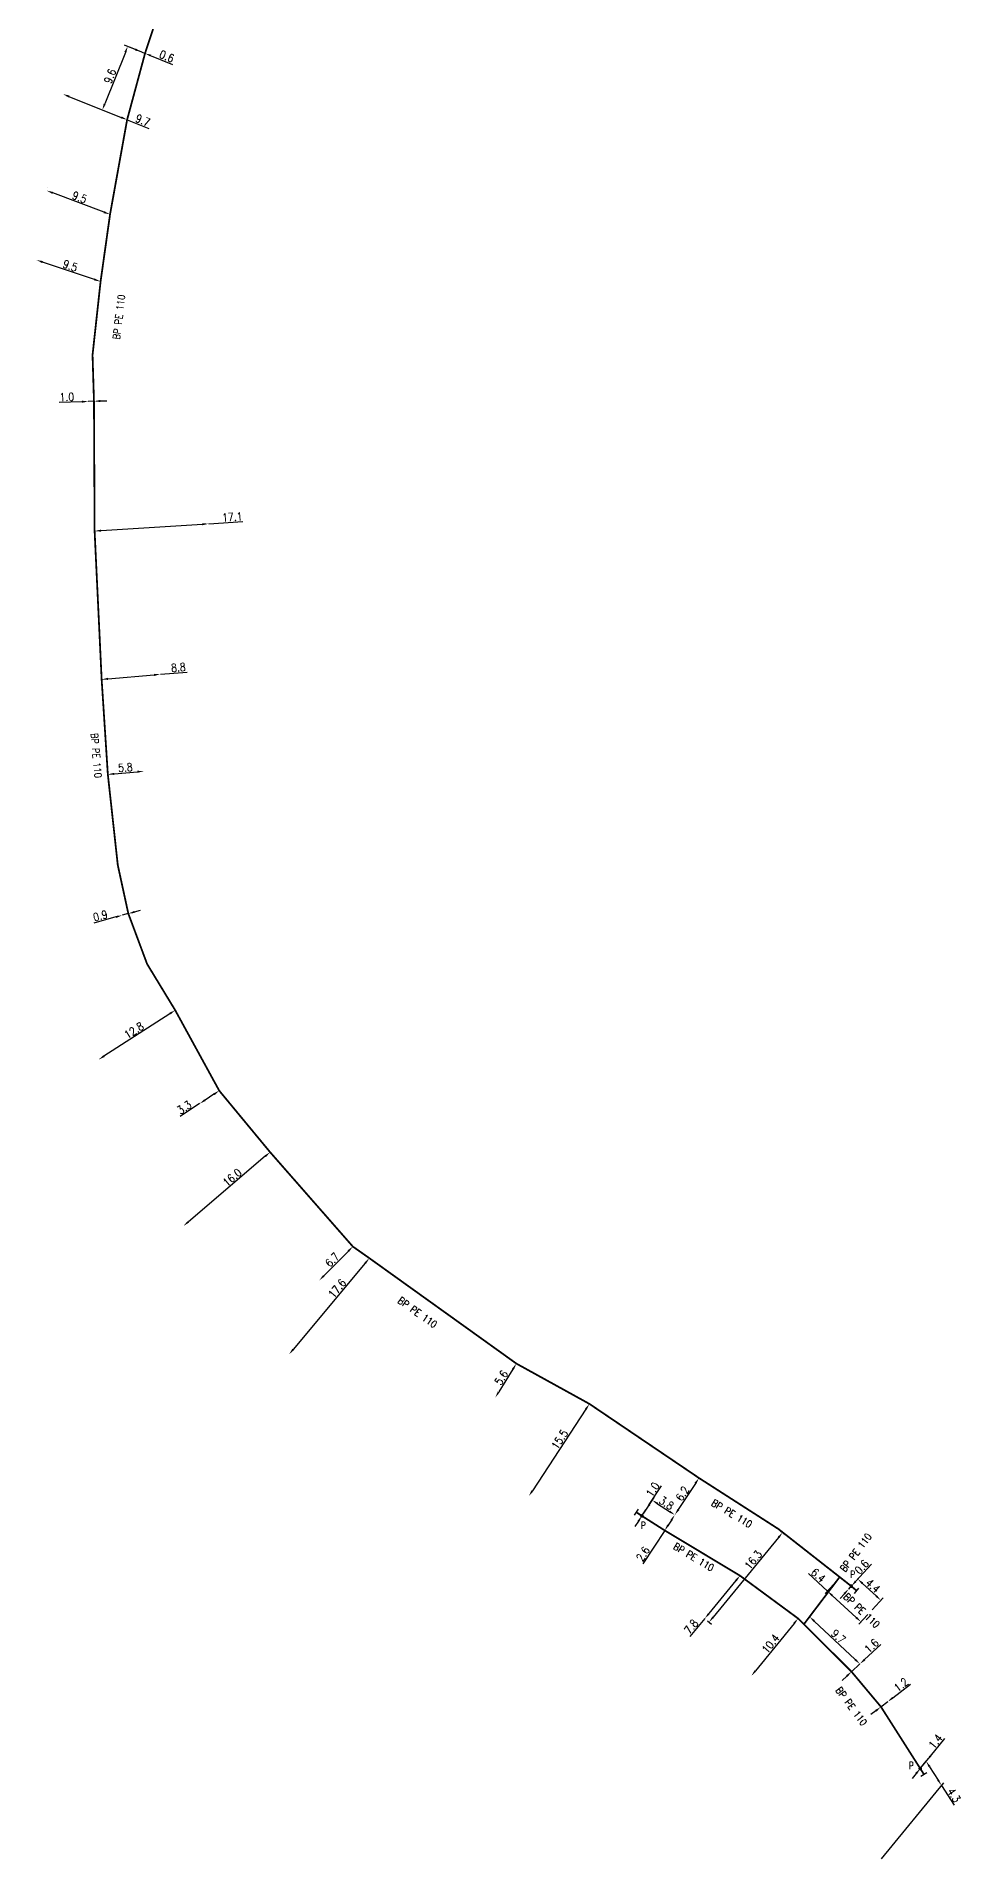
# Model space of a CAD drawing. Header units: millimetres. Extents: x 183997 to 185000, y 126999 to 128004.
# Drawn here: x 184004.2 to 184134.4, y 127471.7 to 127728.2 of the extents above; entities that cross this region are included whole.
import ezdxf
from ezdxf.enums import TextEntityAlignment as Align

# ---------------------------------------------------------------- set-up
doc = ezdxf.new("R2010")
doc.units = ezdxf.units.MM
doc.header["$PDMODE"] = 34
doc.linetypes.add('L_25_PE', pattern=[2000, 1000, 1000])
doc.layers.get('0').update_dxf_attribs({"linetype": 'CONTINUOUS'})
doc.layers.get('DEFPOINTS').update_dxf_attribs({"linetype": 'CONTINUOUS'})
for name, color, linetype in [('L_150', 1, 'CONTINUOUS'), ('L_300', 7, 'CONTINUOUS'), ('L_340', 7, 'CONTINUOUS')]:
    doc.layers.add(name, color=color, linetype=linetype)
doc.styles.add('G_ROMANS', font='ROMANS.SHX', dxfattribs={"width": 0.75})
doc.styles.get("Standard").update_dxf_attribs({"font": 'romans.shx', "width": 0.85})
doc.dimstyles.get("Standard").update_dxf_attribs({"dimtxt": 1.5, "dimasz": 1.2, "dimexe": 0.625, "dimexo": 0.625, "dimgap": 0.25, "dimtad": 1, "dimdec": 1, "dimzin": 0, "dimdsep": 46, "dimtxsty": 'Standard', "dimcen": -0.5, "dimadec": 0, "dimazin": 0, "dimtfac": 1, "dimtdec": 1, "dimtmove": 0, "dimatfit": 3, "dimfxl": 0, "dimtolj": 1, "dimtzin": 0, "dimarcsym": 0})

# ---------------------------------------------------------------- blocks, each defined once
blk = doc.blocks.new('*D90')
at = {"layer": 'DEFPOINTS', "color": 0, "linetype": 'Continuous', "transparency": 16777216}
for p in [(184019.46, 127725.81), (184007.93, 127720.09), (184013.46, 127717.87)]:
    blk.add_point(p, dxfattribs=at)
at = {"layer": 'L_150', "color": 0, "linetype": 'Continuous', "lineweight": -2, "transparency": 16777216}
for p, q in [((184019.02, 127725.99), (184016.59, 127726.96)), ((184016.69, 127725.95), (184013.79, 127718.71)), ((184008.36, 127719.91), (184013.89, 127717.7))]:
    blk.add_line(p, q, dxfattribs=at)
at = {"layer": 'L_150', "color": 0, "linetype": 'Continuous', "transparency": 16777216}
for points in [[(184016.55, 127726.01), (184016.83, 127725.9), (184017.02, 127726.79)], [(184013.65, 127718.77), (184013.93, 127718.65), (184013.46, 127717.87)]]:
    blk.add_solid(points, dxfattribs=at)
at = {"layer": 'L_150', "color": 0, "linetype": 'Continuous', "transparency": 16777216, "insert": (184014.54, 127722.61), "char_height": 1.125, "attachment_point": 5, "rotation": 68.1835}
blk.add_mtext('\\A1;9.6', dxfattribs=at)
blk = doc.blocks.new('*D91')
at = {"layer": 'DEFPOINTS', "color": 0, "linetype": 'Continuous', "transparency": 16777216}
for p in [(184018.95, 127726.02), (184018.95, 127726.02), (184019.46, 127725.81)]:
    blk.add_point(p, dxfattribs=at)
at = {"layer": 'L_150', "color": 0, "linetype": 'Continuous', "lineweight": -2, "transparency": 16777216}
for p, q in [((184018.11, 127726.35), (184017.28, 127726.69)), ((184018.95, 127726.02), (184019.46, 127725.81)), ((184020.3, 127725.48), (184023.34, 127724.26))]:
    blk.add_line(p, q, dxfattribs=at)
at = {"layer": 'L_150', "color": 0, "linetype": 'Continuous', "transparency": 16777216}
for points in [[(184018.17, 127726.49), (184018.06, 127726.21), (184018.95, 127726.02)], [(184020.35, 127725.62), (184020.24, 127725.34), (184019.46, 127725.81)]]:
    blk.add_solid(points, dxfattribs=at)
at = {"layer": 'L_150', "color": 0, "linetype": 'Continuous', "transparency": 16777216, "insert": (184022.51, 127725.4), "char_height": 1.125, "attachment_point": 5, "rotation": 338.1835}
blk.add_mtext('\\A1;0.6', dxfattribs=at)
blk = doc.blocks.new('*D92')
at = {"layer": 'DEFPOINTS', "color": 0, "linetype": 'Continuous', "transparency": 16777216}
for p in [(184005.65, 127706.51), (184005.65, 127706.51), (184014.54, 127703.18)]:
    blk.add_point(p, dxfattribs=at)
at = {"layer": 'L_150', "color": 0, "linetype": 'Continuous', "lineweight": -2, "transparency": 16777216}
for p, q in [((184005.81, 127706.95), (184005.81, 127706.95)), ((184013.7, 127703.49), (184006.49, 127706.2)), ((184014.71, 127703.62), (184014.71, 127703.62))]:
    blk.add_line(p, q, dxfattribs=at)
at = {"layer": 'L_150', "color": 0, "linetype": 'Continuous', "transparency": 16777216}
for points in [[(184006.54, 127706.34), (184006.44, 127706.06), (184005.65, 127706.51)], [(184013.75, 127703.63), (184013.65, 127703.35), (184014.54, 127703.18)]]:
    blk.add_solid(points, dxfattribs=at)
at = {"layer": 'L_150', "color": 0, "linetype": 'Continuous', "transparency": 16777216, "insert": (184010.26, 127705.58), "char_height": 1.125, "attachment_point": 5, "rotation": 339.4432}
blk.add_mtext('\\A1;9.5', dxfattribs=at)
blk = doc.blocks.new('*D93')
at = {"layer": 'DEFPOINTS', "color": 0, "linetype": 'Continuous', "transparency": 16777216}
for p in [(184004.2, 127696.76), (184004.2, 127696.76), (184013.21, 127693.74)]:
    blk.add_point(p, dxfattribs=at)
at = {"layer": 'L_150', "color": 0, "linetype": 'Continuous', "lineweight": -2, "transparency": 16777216}
blk.add_line((184012.36, 127694.03), (184005.06, 127696.48), dxfattribs=at)
at = {"layer": 'L_150', "color": 0, "linetype": 'Continuous', "transparency": 16777216}
for points in [[(184005.1, 127696.62), (184005.01, 127696.33), (184004.2, 127696.76)], [(184012.4, 127694.17), (184012.31, 127693.89), (184013.21, 127693.74)]]:
    blk.add_solid(points, dxfattribs=at)
at = {"layer": 'L_150', "color": 0, "linetype": 'Continuous', "transparency": 16777216, "insert": (184008.94, 127695.96), "char_height": 1.125, "attachment_point": 5, "rotation": 341.485}
blk.add_mtext('\\A1;9.5', dxfattribs=at)
blk = doc.blocks.new('*D94')
at = {"layer": 'DEFPOINTS', "color": 0, "linetype": 'Continuous', "transparency": 16777216}
for p in [(184007.93, 127720.09), (184007.93, 127720.09), (184016.94, 127716.48)]:
    blk.add_point(p, dxfattribs=at)
at = {"layer": 'L_150', "color": 0, "linetype": 'Continuous', "lineweight": -2, "transparency": 16777216}
for p, q in [((184008.77, 127719.75), (184016.1, 127716.82)), ((184016.94, 127716.48), (184019.98, 127715.26))]:
    blk.add_line(p, q, dxfattribs=at)
at = {"layer": 'L_150', "color": 0, "linetype": 'Continuous', "transparency": 16777216}
for points in [[(184008.82, 127719.89), (184008.71, 127719.61), (184007.93, 127720.09)], [(184016.16, 127716.96), (184016.04, 127716.68), (184016.94, 127716.48)]]:
    blk.add_solid(points, dxfattribs=at)
at = {"layer": 'L_150', "color": 0, "linetype": 'Continuous', "transparency": 16777216, "insert": (184019.15, 127716.4), "char_height": 1.125, "attachment_point": 5, "rotation": 338.1835}
blk.add_mtext('\\A1;9.7', dxfattribs=at)
blk = doc.blocks.new('*D95')
at = {"layer": 'DEFPOINTS', "color": 0, "linetype": 'Continuous', "transparency": 16777216}
for p in [(184012.37, 127658.67), (184028.42, 127659.69), (184028.42, 127659.69)]:
    blk.add_point(p, dxfattribs=at)
at = {"layer": 'L_150', "color": 0, "linetype": 'Continuous', "lineweight": -2, "transparency": 16777216}
for p, q in [((184013.27, 127658.73), (184027.52, 127659.63)), ((184028.42, 127659.69), (184033.21, 127660))]:
    blk.add_line(p, q, dxfattribs=at)
at = {"layer": 'L_150', "color": 0, "linetype": 'Continuous', "transparency": 16777216}
for points in [[(184013.26, 127658.87), (184013.28, 127658.58), (184012.37, 127658.67)], [(184027.51, 127659.78), (184027.53, 127659.48), (184028.42, 127659.69)]]:
    blk.add_solid(points, dxfattribs=at)
at = {"layer": 'L_150', "color": 0, "linetype": 'Continuous', "transparency": 16777216, "insert": (184031.73, 127660.65), "char_height": 1.125, "attachment_point": 5, "rotation": 3.6437}
blk.add_mtext('\\A1;17.1', dxfattribs=at)
blk = doc.blocks.new('*D96')
at = {"layer": 'DEFPOINTS', "color": 0, "linetype": 'Continuous', "transparency": 16777216}
for p in [(184011.48, 127676.88), (184011.48, 127676.88), (184012.28, 127676.91)]:
    blk.add_point(p, dxfattribs=at)
at = {"layer": 'L_150', "color": 0, "linetype": 'Continuous', "lineweight": -2, "transparency": 16777216}
for p, q in [((184010.58, 127676.85), (184007.38, 127676.73)), ((184012.28, 127676.91), (184011.48, 127676.88)), ((184013.18, 127676.95), (184014.08, 127676.98))]:
    blk.add_line(p, q, dxfattribs=at)
at = {"layer": 'L_150', "color": 0, "linetype": 'Continuous', "transparency": 16777216}
for points in [[(184010.58, 127677), (184010.59, 127676.7), (184011.48, 127676.88)], [(184013.18, 127677.1), (184013.19, 127676.8), (184012.28, 127676.91)]]:
    blk.add_solid(points, dxfattribs=at)
at = {"layer": 'L_150', "color": 0, "linetype": 'Continuous', "transparency": 16777216, "insert": (184008.47, 127677.52), "char_height": 1.125, "attachment_point": 5, "rotation": 2.1888}
blk.add_mtext('\\A1;1.0', dxfattribs=at)
blk = doc.blocks.new('*D97')
at = {"layer": 'DEFPOINTS', "color": 0, "linetype": 'Continuous', "transparency": 16777216}
for p in [(184013.36, 127637.81), (184021.62, 127638.53), (184021.62, 127638.53)]:
    blk.add_point(p, dxfattribs=at)
at = {"layer": 'L_150', "color": 0, "linetype": 'Continuous', "lineweight": -2, "transparency": 16777216}
for p, q in [((184014.25, 127637.89), (184020.72, 127638.45)), ((184021.62, 127638.53), (184025.39, 127638.85))]:
    blk.add_line(p, q, dxfattribs=at)
at = {"layer": 'L_150', "color": 0, "linetype": 'Continuous', "transparency": 16777216}
for points in [[(184014.24, 127638.04), (184014.27, 127637.74), (184013.36, 127637.81)], [(184020.71, 127638.6), (184020.74, 127638.3), (184021.62, 127638.53)]]:
    blk.add_solid(points, dxfattribs=at)
at = {"layer": 'L_150', "color": 0, "linetype": 'Continuous', "transparency": 16777216, "insert": (184024.14, 127639.5), "char_height": 1.125, "attachment_point": 5, "rotation": 4.9715}
blk.add_mtext('\\A1;8.8', dxfattribs=at)
blk = doc.blocks.new('*D98')
at = {"layer": 'DEFPOINTS', "color": 0, "linetype": 'Continuous', "transparency": 16777216}
for p in [(184014.23, 127624.46), (184019.27, 127624.91), (184019.27, 127624.91)]:
    blk.add_point(p, dxfattribs=at)
at = {"layer": 'L_150', "color": 0, "linetype": 'Continuous', "lineweight": -2, "transparency": 16777216}
blk.add_line((184015.13, 127624.54), (184018.38, 127624.83), dxfattribs=at)
at = {"layer": 'L_150', "color": 0, "linetype": 'Continuous', "transparency": 16777216}
for points in [[(184015.11, 127624.69), (184015.14, 127624.39), (184014.23, 127624.46)], [(184018.36, 127624.98), (184018.39, 127624.68), (184019.27, 127624.91)]]:
    blk.add_solid(points, dxfattribs=at)
at = {"layer": 'L_150', "color": 0, "linetype": 'Continuous', "transparency": 16777216, "insert": (184016.69, 127625.43), "char_height": 1.125, "attachment_point": 5, "rotation": 5.1132}
blk.add_mtext('\\A1;5.8', dxfattribs=at)
blk = doc.blocks.new('*D99')
at = {"layer": 'DEFPOINTS', "color": 0, "linetype": 'Continuous', "transparency": 16777216}
for p in [(184016.24, 127604.65), (184016.24, 127604.65), (184017.11, 127604.89)]:
    blk.add_point(p, dxfattribs=at)
at = {"layer": 'L_150', "color": 0, "linetype": 'Continuous', "lineweight": -2, "transparency": 16777216}
for p, q in [((184015.37, 127604.42), (184012.25, 127603.57)), ((184017.11, 127604.89), (184016.24, 127604.65)), ((184017.97, 127605.13), (184018.84, 127605.36))]:
    blk.add_line(p, q, dxfattribs=at)
at = {"layer": 'L_150', "color": 0, "linetype": 'Continuous', "transparency": 16777216}
for points in [[(184015.33, 127604.56), (184015.41, 127604.27), (184016.24, 127604.65)], [(184017.94, 127605.27), (184018.01, 127604.98), (184017.11, 127604.89)]]:
    blk.add_solid(points, dxfattribs=at)
at = {"layer": 'L_150', "color": 0, "linetype": 'Continuous', "transparency": 16777216, "insert": (184013.18, 127604.6), "char_height": 1.125, "attachment_point": 5, "rotation": 15.1867}
blk.add_mtext('\\A1;0.9', dxfattribs=at)
blk = doc.blocks.new('*D100')
at = {"layer": 'DEFPOINTS', "color": 0, "linetype": 'Continuous', "transparency": 16777216}
for p in [(184023.7, 127591.31), (184012.94, 127584.38), (184012.94, 127584.38)]:
    blk.add_point(p, dxfattribs=at)
at = {"layer": 'L_150', "color": 0, "linetype": 'Continuous', "lineweight": -2, "transparency": 16777216}
blk.add_line((184022.94, 127590.82), (184013.69, 127584.87), dxfattribs=at)
at = {"layer": 'L_150', "color": 0, "linetype": 'Continuous', "transparency": 16777216}
for points in [[(184022.86, 127590.95), (184023.02, 127590.7), (184023.7, 127591.31)], [(184013.61, 127584.99), (184013.78, 127584.74), (184012.94, 127584.38)]]:
    blk.add_solid(points, dxfattribs=at)
at = {"layer": 'L_150', "color": 0, "linetype": 'Continuous', "transparency": 16777216, "insert": (184017.91, 127588.47), "char_height": 1.125, "attachment_point": 5, "rotation": 32.7769}
blk.add_mtext('\\A1;12.8', dxfattribs=at)
blk = doc.blocks.new('*D101')
at = {"layer": 'DEFPOINTS', "color": 0, "linetype": 'Continuous', "transparency": 16777216}
for p in [(184027.13, 127578.18), (184027.13, 127578.18), (184029.89, 127580)]:
    blk.add_point(p, dxfattribs=at)
at = {"layer": 'L_150', "color": 0, "linetype": 'Continuous', "lineweight": -2, "transparency": 16777216}
for p, q in [((184027.13, 127578.18), (184024.4, 127576.37)), ((184029.14, 127579.5), (184027.89, 127578.67))]:
    blk.add_line(p, q, dxfattribs=at)
at = {"layer": 'L_150', "color": 0, "linetype": 'Continuous', "transparency": 16777216}
for points in [[(184027.8, 127578.8), (184027.97, 127578.55), (184027.13, 127578.18)], [(184029.05, 127579.62), (184029.22, 127579.37), (184029.89, 127580)]]:
    blk.add_solid(points, dxfattribs=at)
at = {"layer": 'L_150', "color": 0, "linetype": 'Continuous', "transparency": 16777216, "insert": (184024.98, 127577.65), "char_height": 1.125, "attachment_point": 5, "rotation": 33.4404}
blk.add_mtext('\\A1;3.3', dxfattribs=at)
blk = doc.blocks.new('*D102')
at = {"layer": 'DEFPOINTS', "color": 0, "linetype": 'Continuous', "transparency": 16777216}
for p in [(184037.04, 127571.36), (184024.86, 127560.99), (184024.86, 127560.99)]:
    blk.add_point(p, dxfattribs=at)
at = {"layer": 'L_150', "color": 0, "linetype": 'Continuous', "lineweight": -2, "transparency": 16777216}
blk.add_line((184036.35, 127570.78), (184025.55, 127561.57), dxfattribs=at)
at = {"layer": 'L_150', "color": 0, "linetype": 'Continuous', "transparency": 16777216}
for points in [[(184036.26, 127570.89), (184036.45, 127570.66), (184037.04, 127571.36)], [(184025.45, 127561.68), (184025.64, 127561.45), (184024.86, 127560.99)]]:
    blk.add_solid(points, dxfattribs=at)
at = {"layer": 'L_150', "color": 0, "linetype": 'Continuous', "transparency": 16777216, "insert": (184031.71, 127567.81), "char_height": 1.125, "attachment_point": 5, "rotation": 40.4334}
blk.add_mtext('\\A1;16.0', dxfattribs=at)
blk = doc.blocks.new('*D103')
at = {"layer": 'DEFPOINTS', "color": 0, "linetype": 'Continuous', "transparency": 16777216}
for p in [(184048.67, 127558.09), (184043.95, 127553.34), (184043.95, 127553.34)]:
    blk.add_point(p, dxfattribs=at)
at = {"layer": 'L_150', "color": 0, "linetype": 'Continuous', "lineweight": -2, "transparency": 16777216}
blk.add_line((184048.04, 127557.45), (184044.58, 127553.98), dxfattribs=at)
at = {"layer": 'L_150', "color": 0, "linetype": 'Continuous', "transparency": 16777216}
for points in [[(184047.93, 127557.56), (184048.14, 127557.35), (184048.67, 127558.09)], [(184044.48, 127554.08), (184044.69, 127553.87), (184043.95, 127553.34)]]:
    blk.add_solid(points, dxfattribs=at)
at = {"layer": 'L_150', "color": 0, "linetype": 'Continuous', "transparency": 16777216, "insert": (184045.78, 127556.24), "char_height": 1.125, "attachment_point": 5, "rotation": 45.2018}
blk.add_mtext('\\A1;6.7', dxfattribs=at)
blk = doc.blocks.new('*D104')
at = {"layer": 'DEFPOINTS', "color": 0, "linetype": 'Continuous', "transparency": 16777216}
for p in [(184050.99, 127556.46), (184039.71, 127542.95), (184039.71, 127542.95)]:
    blk.add_point(p, dxfattribs=at)
at = {"layer": 'L_150', "color": 0, "linetype": 'Continuous', "lineweight": -2, "transparency": 16777216}
blk.add_line((184050.42, 127555.77), (184040.29, 127543.64), dxfattribs=at)
at = {"layer": 'L_150', "color": 0, "linetype": 'Continuous', "transparency": 16777216}
for points in [[(184050.3, 127555.86), (184050.53, 127555.67), (184050.99, 127556.46)], [(184040.17, 127543.73), (184040.4, 127543.54), (184039.71, 127542.95)]]:
    blk.add_solid(points, dxfattribs=at)
at = {"layer": 'L_150', "color": 0, "linetype": 'Continuous', "transparency": 16777216, "insert": (184046.47, 127552.2), "char_height": 1.125, "attachment_point": 5, "rotation": 50.1453}
blk.add_mtext('\\A1;17.6', dxfattribs=at)
blk = doc.blocks.new('*D105')
at = {"layer": 'DEFPOINTS', "color": 0, "linetype": 'Continuous', "transparency": 16777216}
for p in [(184071.66, 127541.64), (184068.7, 127536.88), (184068.7, 127536.88)]:
    blk.add_point(p, dxfattribs=at)
at = {"layer": 'L_150', "color": 0, "linetype": 'Continuous', "lineweight": -2, "transparency": 16777216}
blk.add_line((184071.18, 127540.87), (184069.18, 127537.65), dxfattribs=at)
at = {"layer": 'L_150', "color": 0, "linetype": 'Continuous', "transparency": 16777216}
for points in [[(184071.06, 127540.95), (184071.31, 127540.79), (184071.66, 127541.64)], [(184069.05, 127537.73), (184069.3, 127537.57), (184068.7, 127536.88)]]:
    blk.add_solid(points, dxfattribs=at)
at = {"layer": 'L_150', "color": 0, "linetype": 'Continuous', "transparency": 16777216, "insert": (184069.54, 127539.66), "char_height": 1.125, "attachment_point": 5, "rotation": 58.1068}
blk.add_mtext('\\A1;5.6', dxfattribs=at)
blk = doc.blocks.new('*D106')
at = {"layer": 'DEFPOINTS', "color": 0, "linetype": 'Continuous', "transparency": 16777216}
for p in [(184081.92, 127535.98), (184073.42, 127523.02), (184073.42, 127523.02)]:
    blk.add_point(p, dxfattribs=at)
at = {"layer": 'L_150', "color": 0, "linetype": 'Continuous', "lineweight": -2, "transparency": 16777216}
blk.add_line((184081.43, 127535.23), (184073.91, 127523.77), dxfattribs=at)
at = {"layer": 'L_150', "color": 0, "linetype": 'Continuous', "transparency": 16777216}
for points in [[(184081.3, 127535.31), (184081.55, 127535.14), (184081.92, 127535.98)], [(184073.79, 127523.86), (184074.04, 127523.69), (184073.42, 127523.02)]]:
    blk.add_solid(points, dxfattribs=at)
at = {"layer": 'L_150', "color": 0, "linetype": 'Continuous', "transparency": 16777216, "insert": (184077.75, 127530.99), "char_height": 1.125, "attachment_point": 5, "rotation": 56.7216}
blk.add_mtext('\\A1;15.5', dxfattribs=at)
blk = doc.blocks.new('*D107')
at = {"layer": 'DEFPOINTS', "color": 0, "linetype": 'Continuous', "transparency": 16777216}
for p in [(184097.32, 127525.56), (184093.93, 127520.37), (184093.93, 127520.37)]:
    blk.add_point(p, dxfattribs=at)
at = {"layer": 'L_150', "color": 0, "linetype": 'Continuous', "lineweight": -2, "transparency": 16777216}
for p, q in [((184096.83, 127524.8), (184094.42, 127521.12)), ((184097.72, 127525.3), (184097.72, 127525.3))]:
    blk.add_line(p, q, dxfattribs=at)
at = {"layer": 'L_150', "color": 0, "linetype": 'Continuous', "transparency": 16777216}
for points in [[(184096.7, 127524.89), (184096.96, 127524.72), (184097.32, 127525.56)], [(184094.3, 127521.2), (184094.55, 127521.04), (184093.93, 127520.37)]]:
    blk.add_solid(points, dxfattribs=at)
at = {"layer": 'L_150', "color": 0, "linetype": 'Continuous', "transparency": 16777216, "insert": (184095, 127523.37), "char_height": 1.125, "attachment_point": 5, "rotation": 56.8216}
blk.add_mtext('\\A1;6.2', dxfattribs=at)
blk = doc.blocks.new('*D108')
at = {"layer": 'DEFPOINTS', "color": 0, "linetype": 'Continuous', "transparency": 16777216}
for p in [(184093.93, 127520.37), (184093.93, 127520.37), (184092.51, 127518.19)]:
    blk.add_point(p, dxfattribs=at)
at = {"layer": 'L_150', "color": 0, "linetype": 'Continuous', "lineweight": -2, "transparency": 16777216}
for p, q in [((184093.44, 127519.61), (184093, 127518.94)), ((184092.51, 127518.19), (184089.43, 127513.48))]:
    blk.add_line(p, q, dxfattribs=at)
at = {"layer": 'L_150', "color": 0, "linetype": 'Continuous', "transparency": 16777216}
for points in [[(184093.31, 127519.7), (184093.56, 127519.53), (184093.93, 127520.37)], [(184092.87, 127519.03), (184093.13, 127518.86), (184092.51, 127518.19)]]:
    blk.add_solid(points, dxfattribs=at)
at = {"layer": 'L_150', "color": 0, "linetype": 'Continuous', "transparency": 16777216, "insert": (184089.45, 127514.89), "char_height": 1.125, "attachment_point": 5, "rotation": 56.8216}
blk.add_mtext('\\A1;2.6', dxfattribs=at)
blk = doc.blocks.new('*D109')
at = {"layer": 'DEFPOINTS', "color": 0, "linetype": 'Continuous', "transparency": 16777216}
for p in [(184089.3, 127520.23), (184093.93, 127520.37), (184093.93, 127520.37)]:
    blk.add_point(p, dxfattribs=at)
at = {"layer": 'L_300', "color": 0, "linetype": 'Continuous', "lineweight": -2, "transparency": 16777216}
for p, q in [((184089.56, 127520.63), (184091.01, 127522.84)), ((184091.5, 127521.95), (184093.18, 127520.86))]:
    blk.add_line(p, q, dxfattribs=at)
at = {"layer": 'L_300', "color": 0, "linetype": 'Continuous', "transparency": 16777216}
for points in [[(184091.58, 127522.08), (184091.42, 127521.83), (184090.75, 127522.45)], [(184093.26, 127520.99), (184093.09, 127520.73), (184093.93, 127520.37)]]:
    blk.add_solid(points, dxfattribs=at)
at = {"layer": 'L_300', "color": 0, "linetype": 'Continuous', "transparency": 16777216, "insert": (184092.75, 127522.03), "char_height": 1.125, "attachment_point": 5, "rotation": 326.8216}
blk.add_mtext('\\A1;3.8', dxfattribs=at)
blk = doc.blocks.new('*D110')
at = {"layer": 'DEFPOINTS', "color": 0, "linetype": 'Continuous', "transparency": 16777216}
for p in [(184089.3, 127520.23), (184089.85, 127521.07), (184089.85, 127521.07)]:
    blk.add_point(p, dxfattribs=at)
at = {"layer": 'L_300', "color": 0, "linetype": 'Continuous', "lineweight": -2, "transparency": 16777216}
for p, q in [((184090.34, 127521.82), (184092.06, 127524.45)), ((184088.81, 127519.48), (184088.32, 127518.73)), ((184089.3, 127520.23), (184089.85, 127521.07))]:
    blk.add_line(p, q, dxfattribs=at)
at = {"layer": 'L_300', "color": 0, "linetype": 'Continuous', "transparency": 16777216}
for points in [[(184090.22, 127521.91), (184090.47, 127521.74), (184089.85, 127521.07)], [(184088.68, 127519.56), (184088.94, 127519.4), (184089.3, 127520.23)]]:
    blk.add_solid(points, dxfattribs=at)
at = {"layer": 'L_300', "color": 0, "linetype": 'Continuous', "transparency": 16777216, "insert": (184090.82, 127523.93), "char_height": 1.125, "attachment_point": 5, "rotation": 56.8216}
blk.add_mtext('\\A1;1.0', dxfattribs=at)
blk = doc.blocks.new('L_340_07')
at = {"color": 0, "linetype": 'Continuous', "const_width": 0.25, "flags": 128}
blk.add_lwpolyline([(0, 0), (0.35, 0)], dxfattribs=at)
at = {"color": 0, "linetype": 'Continuous', "flags": 128}
blk.add_lwpolyline([(0.35, -0.5), (0.35, 0.5)], dxfattribs=at)
at = {"color": 0, "linetype": 'Continuous', "width": 0.75, "flags": 3}
for tag, p in [('DEF_LEG', (0.72, -3.47)), ('DEF_COUP', (0.72, -5.97)), ('DEF_TYPE', (0.72, -8.47))]:
    blk.add_attdef(tag, text='', height=1.2, dxfattribs=at).set_placement(p, align=Align.MIDDLE)
blk = doc.blocks.new('*D111')
at = {"layer": 'DEFPOINTS', "color": 0, "linetype": 'Continuous', "transparency": 16777216}
for p in [(184103.09, 127511.83), (184098.14, 127505.8), (184098.14, 127505.8)]:
    blk.add_point(p, dxfattribs=at)
at = {"layer": 'L_150', "color": 0, "linetype": 'Continuous', "lineweight": -2, "transparency": 16777216}
for p, q in [((184102.52, 127511.13), (184098.71, 127506.49)), ((184098.14, 127505.8), (184096.06, 127503.26))]:
    blk.add_line(p, q, dxfattribs=at)
at = {"layer": 'L_150', "color": 0, "linetype": 'Continuous', "transparency": 16777216}
for points in [[(184102.4, 127511.23), (184102.64, 127511.03), (184103.09, 127511.83)], [(184098.6, 127506.59), (184098.83, 127506.4), (184098.14, 127505.8)]]:
    blk.add_solid(points, dxfattribs=at)
at = {"layer": 'L_150', "color": 0, "linetype": 'Continuous', "transparency": 16777216, "insert": (184096.23, 127504.66), "char_height": 1.125, "attachment_point": 5, "rotation": 50.6004}
blk.add_mtext('\\A1;7.8', dxfattribs=at)
blk = doc.blocks.new('*D112')
at = {"layer": 'DEFPOINTS', "color": 0, "linetype": 'Continuous', "transparency": 16777216}
for p in [(184108.49, 127518.39), (184098.14, 127505.8), (184098.74, 127505.3)]:
    blk.add_point(p, dxfattribs=at)
at = {"layer": 'L_150', "color": 0, "linetype": 'Continuous', "lineweight": -2, "transparency": 16777216}
for p, q in [((184108.52, 127517.2), (184099.31, 127506)), ((184108.85, 127518.1), (184109.45, 127517.6)), ((184098.5, 127505.5), (184099.1, 127505.01))]:
    blk.add_line(p, q, dxfattribs=at)
at = {"layer": 'L_150', "color": 0, "linetype": 'Continuous', "transparency": 16777216}
for points in [[(184108.4, 127517.3), (184108.63, 127517.11), (184109.09, 127517.9)], [(184099.2, 127506.09), (184099.43, 127505.9), (184098.74, 127505.3)]]:
    blk.add_solid(points, dxfattribs=at)
at = {"layer": 'L_150', "color": 0, "linetype": 'Continuous', "transparency": 16777216, "insert": (184104.96, 127514.05), "char_height": 1.125, "attachment_point": 5, "rotation": 50.6004}
blk.add_mtext('\\A1;16.3', dxfattribs=at)
blk = doc.blocks.new('*D113')
at = {"layer": 'DEFPOINTS', "color": 0, "linetype": 'Continuous', "transparency": 16777216}
for p in [(184111.26, 127505.81), (184104.69, 127497.75), (184104.69, 127497.75)]:
    blk.add_point(p, dxfattribs=at)
at = {"layer": 'L_150', "color": 0, "linetype": 'Continuous', "lineweight": -2, "transparency": 16777216}
blk.add_line((184110.69, 127505.11), (184105.25, 127498.45), dxfattribs=at)
at = {"layer": 'L_150', "color": 0, "linetype": 'Continuous', "transparency": 16777216}
for points in [[(184110.57, 127505.21), (184110.81, 127505.02), (184111.26, 127505.81)], [(184105.14, 127498.54), (184105.37, 127498.35), (184104.69, 127497.75)]]:
    blk.add_solid(points, dxfattribs=at)
at = {"layer": 'L_150', "color": 0, "linetype": 'Continuous', "transparency": 16777216, "insert": (184107.39, 127502.26), "char_height": 1.125, "attachment_point": 5, "rotation": 50.8042}
blk.add_mtext('\\A1;10.4', dxfattribs=at)
blk = doc.blocks.new('*D114')
at = {"layer": 'DEFPOINTS', "color": 0, "linetype": 'Continuous', "transparency": 16777216}
for p in [(184112.87, 127506.06), (184119.95, 127499.42), (184119.95, 127499.42)]:
    blk.add_point(p, dxfattribs=at)
at = {"layer": 'L_150', "color": 0, "linetype": 'Continuous', "lineweight": -2, "transparency": 16777216}
blk.add_line((184113.53, 127505.44), (184119.29, 127500.03), dxfattribs=at)
at = {"layer": 'L_150', "color": 0, "linetype": 'Continuous', "transparency": 16777216}
for points in [[(184113.63, 127505.55), (184113.43, 127505.33), (184112.87, 127506.06)], [(184119.39, 127500.14), (184119.19, 127499.93), (184119.95, 127499.42)]]:
    blk.add_solid(points, dxfattribs=at)
at = {"layer": 'L_150', "color": 0, "linetype": 'Continuous', "transparency": 16777216, "insert": (184116.92, 127503.28), "char_height": 1.125, "attachment_point": 5, "rotation": 316.8206}
blk.add_mtext('\\A1;9.7', dxfattribs=at)
blk = doc.blocks.new('*D115')
at = {"layer": 'DEFPOINTS', "color": 0, "linetype": 'Continuous', "transparency": 16777216}
for p in [(184119.95, 127499.42), (184119.95, 127499.42), (184118.77, 127498.33)]:
    blk.add_point(p, dxfattribs=at)
at = {"layer": 'L_150', "color": 0, "linetype": 'Continuous', "lineweight": -2, "transparency": 16777216}
for p, q in [((184120.61, 127500.03), (184122.91, 127502.17)), ((184118.77, 127498.33), (184119.95, 127499.42)), ((184118.11, 127497.72), (184117.45, 127497.11))]:
    blk.add_line(p, q, dxfattribs=at)
at = {"layer": 'L_150', "color": 0, "linetype": 'Continuous', "transparency": 16777216}
for points in [[(184120.5, 127500.14), (184120.71, 127499.92), (184119.95, 127499.42)], [(184118.01, 127497.83), (184118.22, 127497.61), (184118.77, 127498.33)]]:
    blk.add_solid(points, dxfattribs=at)
at = {"layer": 'L_150', "color": 0, "linetype": 'Continuous', "transparency": 16777216, "insert": (184121.58, 127501.96), "char_height": 1.125, "attachment_point": 5, "rotation": 42.8416}
blk.add_mtext('\\A1;1.6', dxfattribs=at)
blk = doc.blocks.new('*D116')
at = {"layer": 'DEFPOINTS', "color": 0, "linetype": 'Continuous', "transparency": 16777216}
for p in [(184116.64, 127511.03), (184121.36, 127506.7), (184120.1, 127505.33)]:
    blk.add_point(p, dxfattribs=at)
at = {"layer": 'L_150', "color": 0, "linetype": 'Continuous', "lineweight": -2, "transparency": 16777216}
for p, q in [((184115.39, 127509.66), (184112.71, 127512.12)), ((184116.33, 127510.68), (184115.07, 127509.31)), ((184119.44, 127505.94), (184116.05, 127509.05)), ((184121.04, 127506.36), (184119.79, 127504.99))]:
    blk.add_line(p, q, dxfattribs=at)
at = {"layer": 'L_150', "color": 0, "linetype": 'Continuous', "transparency": 16777216}
for points in [[(184116.15, 127509.16), (184115.95, 127508.94), (184115.39, 127509.66)], [(184119.54, 127506.05), (184119.34, 127505.83), (184120.1, 127505.33)]]:
    blk.add_solid(points, dxfattribs=at)
at = {"layer": 'L_150', "color": 0, "linetype": 'Continuous', "transparency": 16777216, "insert": (184114.09, 127511.87), "char_height": 1.125, "attachment_point": 5, "rotation": 317.4674}
blk.add_mtext('\\A1;6.4', dxfattribs=at)
blk = doc.blocks.new('*D117')
at = {"layer": 'DEFPOINTS', "color": 0, "linetype": 'Continuous', "transparency": 16777216}
for p in [(184118.74, 127510.35), (184121.36, 127506.7), (184122.89, 127508.37)]:
    blk.add_point(p, dxfattribs=at)
at = {"layer": 'L_300', "color": 0, "linetype": 'Continuous', "lineweight": -2, "transparency": 16777216}
for p, q in [((184119.06, 127510.7), (184119.97, 127511.69)), ((184120.32, 127510.74), (184122.23, 127508.98)), ((184121.68, 127507.05), (184123.21, 127508.72))]:
    blk.add_line(p, q, dxfattribs=at)
at = {"layer": 'L_300', "color": 0, "linetype": 'Continuous', "transparency": 16777216}
for points in [[(184120.42, 127510.85), (184120.21, 127510.63), (184119.65, 127511.35)], [(184122.33, 127509.09), (184122.13, 127508.87), (184122.89, 127508.37)]]:
    blk.add_solid(points, dxfattribs=at)
at = {"layer": 'L_300', "color": 0, "linetype": 'Continuous', "transparency": 16777216, "insert": (184121.78, 127510.41), "char_height": 1.125, "attachment_point": 5, "rotation": 317.4674}
blk.add_mtext('\\A1;4.4', dxfattribs=at)
blk = doc.blocks.new('*D118')
at = {"layer": 'DEFPOINTS', "color": 0, "linetype": 'Continuous', "transparency": 16777216}
for p in [(184118.37, 127509.95), (184118.74, 127510.35), (184118.74, 127510.35)]:
    blk.add_point(p, dxfattribs=at)
at = {"layer": 'L_300', "color": 0, "linetype": 'Continuous', "lineweight": -2, "transparency": 16777216}
for p, q in [((184119.35, 127511.02), (184121.56, 127513.43)), ((184117.76, 127509.28), (184117.15, 127508.62)), ((184118.37, 127509.95), (184118.74, 127510.35))]:
    blk.add_line(p, q, dxfattribs=at)
at = {"layer": 'L_300', "color": 0, "linetype": 'Continuous', "transparency": 16777216}
for points in [[(184117.65, 127509.39), (184117.87, 127509.18), (184118.37, 127509.95)], [(184119.24, 127511.12), (184119.46, 127510.92), (184118.74, 127510.35)]]:
    blk.add_solid(points, dxfattribs=at)
at = {"layer": 'L_300', "color": 0, "linetype": 'Continuous', "transparency": 16777216, "insert": (184120.21, 127513.06), "char_height": 1.125, "attachment_point": 5, "rotation": 47.4674}
blk.add_mtext('\\A1;0.6', dxfattribs=at)
blk = doc.blocks.new('*D119')
at = {"layer": 'DEFPOINTS', "color": 0, "linetype": 'Continuous', "transparency": 16777216}
for p in [(184123.86, 127494.12), (184123.86, 127494.12), (184122.91, 127493.39)]:
    blk.add_point(p, dxfattribs=at)
at = {"layer": 'L_150', "color": 0, "linetype": 'Continuous', "lineweight": -2, "transparency": 16777216}
for p, q in [((184124.58, 127494.67), (184127.07, 127496.58)), ((184122.91, 127493.39), (184123.86, 127494.12)), ((184122.19, 127492.84), (184121.48, 127492.3))]:
    blk.add_line(p, q, dxfattribs=at)
at = {"layer": 'L_150', "color": 0, "linetype": 'Continuous', "transparency": 16777216}
for points in [[(184124.49, 127494.79), (184124.67, 127494.55), (184123.86, 127494.12)], [(184122.1, 127492.96), (184122.28, 127492.72), (184122.91, 127493.39)]]:
    blk.add_solid(points, dxfattribs=at)
at = {"layer": 'L_150', "color": 0, "linetype": 'Continuous', "transparency": 16777216, "insert": (184125.73, 127496.49), "char_height": 1.125, "attachment_point": 5, "rotation": 37.4153}
blk.add_mtext('\\A1;1.2', dxfattribs=at)
blk = doc.blocks.new('*D120')
at = {"layer": 'DEFPOINTS', "color": 0, "linetype": 'Continuous', "transparency": 16777216}
for p in [(184129.28, 127485.77), (184129.28, 127485.77), (184128.43, 127484.72)]:
    blk.add_point(p, dxfattribs=at)
at = {"layer": 'L_300', "color": 0, "linetype": 'Continuous', "lineweight": -2, "transparency": 16777216}
for p, q in [((184129.85, 127486.47), (184131.87, 127488.93)), ((184128.43, 127484.72), (184129.28, 127485.77)), ((184127.86, 127484.03), (184127.29, 127483.33))]:
    blk.add_line(p, q, dxfattribs=at)
at = {"layer": 'L_300', "color": 0, "linetype": 'Continuous', "transparency": 16777216}
for points in [[(184129.74, 127486.56), (184129.97, 127486.37), (184129.28, 127485.77)], [(184127.74, 127484.12), (184127.98, 127483.93), (184128.43, 127484.72)]]:
    blk.add_solid(points, dxfattribs=at)
at = {"layer": 'L_300', "color": 0, "linetype": 'Continuous', "transparency": 16777216, "insert": (184130.56, 127488.52), "char_height": 1.125, "attachment_point": 5, "rotation": 50.7652}
blk.add_mtext('\\A1;1.4', dxfattribs=at)
blk = doc.blocks.new('*D121')
at = {"layer": 'DEFPOINTS', "color": 0, "linetype": 'Continuous', "transparency": 16777216}
for p in [(184128.43, 127484.72), (184129.26, 127485.74), (184122.69, 127471.65)]:
    blk.add_point(p, dxfattribs=at)
at = {"layer": 'L_300', "color": 0, "linetype": 'Continuous', "lineweight": -2, "transparency": 16777216}
for p, q in [((184128.74, 127485.11), (184129.57, 127486.12)), ((184129.74, 127484.98), (184130.93, 127483.1)), ((184123, 127472.03), (184131.73, 127482.72)), ((184131.42, 127482.34), (184133.18, 127479.58))]:
    blk.add_line(p, q, dxfattribs=at)
at = {"layer": 'L_300', "color": 0, "linetype": 'Continuous', "transparency": 16777216}
for points in [[(184129.87, 127485.06), (184129.61, 127484.9), (184129.26, 127485.74)], [(184131.06, 127483.18), (184130.81, 127483.02), (184131.42, 127482.34)]]:
    blk.add_solid(points, dxfattribs=at)
at = {"layer": 'L_300', "color": 0, "linetype": 'Continuous', "transparency": 16777216, "insert": (184133.17, 127480.98), "char_height": 1.125, "attachment_point": 5, "rotation": 302.4894}
blk.add_mtext('\\A1;4.3', dxfattribs=at)
blk = doc.blocks.new('L_300_12')
at = {"color": 0, "linetype": 'Continuous', "const_width": 0.248, "flags": 128}
blk.add_lwpolyline([(-0.13, 0, 1), (0.13, 0, 1)], format="xyb", close=True, dxfattribs=at)
at = {"linetype": 'Continuous', "style": 'G_ROMANS', "width": 0.75}
blk.add_attdef('P', text='', height=1, dxfattribs=at).set_placement((0, 1.33), align=Align.MIDDLE_CENTER)
at = {"color": 0, "linetype": 'Continuous', "width": 0.75, "flags": 3}
for tag, p in [('DEF_LEG', (0, -5)), ('DEF_COUP', (0, -7.5)), ('DEF_TYPE', (0, -10))]:
    blk.add_attdef(tag, text='', height=1.2, dxfattribs=at).set_placement(p, align=Align.MIDDLE)

msp = doc.modelspace()

# ---------------------------------------------------------------- linework, layer by layer
at = {"layer": 'L_150', "linetype": 'L_25_PE', "const_width": 0.25}
for points in [[(184021.12, 127730.86), (184019.46, 127725.81), (184016.94, 127716.48), (184014.54, 127703.18), (184013.21, 127693.74), (184012.08, 127683.42), (184012.28, 127676.91), (184012.37, 127658.67), (184013.36, 127637.81), (184014.23, 127624.46), (184015.63, 127611.7), (184017.11, 127604.89), (184019.75, 127597.81), (184023.7, 127591.31), (184029.89, 127580), (184037.04, 127571.36), (184048.67, 127558.09), (184050.99, 127556.46), (184071.66, 127541.64), (184071.66, 127541.64), (184081.92, 127535.98), (184097.32, 127525.56), (184108.49, 127518.39), (184117.1, 127511.64), (184118.74, 127510.35), (184119.22, 127509.94)], [(184128.76, 127484.2), (184128.43, 127484.72), (184122.91, 127493.39), (184118.77, 127498.33), (184112.07, 127505), (184111.26, 127505.81), (184103.09, 127511.83), (184092.51, 127518.19), (184089.3, 127520.23), (184088.8, 127520.56)], [(184112.07, 127505), (184112.87, 127506.06), (184116.64, 127511.03), (184117.1, 127511.64)]]:
    msp.add_lwpolyline(points, dxfattribs=at)

# ---------------------------------------------------------------- block references
at = {"layer": 'L_300'}
ref = msp.add_blockref('L_300_12', (184089.3, 127520.23), dxfattribs=dict(at, rotation=188.4511651429498))
ref.add_attrib('P', 'P', dxfattribs={"layer": '0', "linetype": 'Continuous', "height": 1, "style": 'G_ROMANS', "width": 0.75}).set_placement((184089.5, 127518.92), align=Align.MIDDLE_CENTER)
ref = msp.add_blockref('L_300_12', (184118.74, 127510.35), dxfattribs=dict(at, rotation=343.0073920715203))
ref.add_attrib('P', 'P', dxfattribs={"layer": '0', "linetype": 'Continuous', "height": 1, "style": 'G_ROMANS', "width": 0.75}).set_placement((184118.94, 127512.01), align=Align.MIDDLE_CENTER)
ref = msp.add_blockref('L_300_12', (184128.43, 127484.72), dxfattribs=dict(at, rotation=71.9770354832079))
ref.add_attrib('P', 'P', dxfattribs={"layer": '0', "linetype": 'Continuous', "height": 1, "style": 'G_ROMANS', "width": 0.75}).set_placement((184127.16, 127485.14), align=Align.MIDDLE_CENTER)
at = {"layer": 'L_340'}
for p, rotation in [((184088.8, 127520.56), 147.4932630981856), ((184119.22, 127509.94), 319.6850158911304), ((184128.76, 127484.2), 302.4893709007537)]:
    msp.add_blockref('L_340_07', p, dxfattribs=dict(at, rotation=rotation))

# ---------------------------------------------------------------- texts
at = {"layer": 'L_150', "linetype": 'L_25_PE', "char_height": 1, "attachment_point": 4}
for insert, rotation in [((184015.42, 127685.6), 83.2661), ((184012.33, 127630.28), 274.9584), ((184055.19, 127550.68), 324.3602), ((184099.22, 127522.2), 328.9754), ((184117.46, 127512.56), 52.8273), ((184093.87, 127516.08), 328.9754), ((184117.89, 127509.11), 316.3985), ((184116.86, 127496.01), 306.6098)]:
    msp.add_mtext('BP PE 110', dxfattribs=dict(at, insert=insert, rotation=rotation))

# ---------------------------------------------------------------- dimensions: what is measured, and where the dimension line sits
at = {"layer": 'L_150', "linetype": 'Continuous'}
for base, p1, p2, angle, picture, middle in [((184013.46, 127717.87), (184019.46, 127725.81), (184007.93, 127720.09), 68.1835, '*D90', (184015.24, 127722.33)), ((184018.9489, 127726.0171), (184019.4595, 127725.8127), (184018.9489, 127726.0171), 338.1835, '*D91', (184022.2347, 127724.7018)), ((184007.93, 127720.09), (184016.94, 127716.48), (184007.93, 127720.09), 338.1835, '*D94', (184018.87, 127715.71)), ((184005.65, 127706.51), (184014.54, 127703.18), (184005.65, 127706.51), 339.4432, '*D92', (184010, 127704.88)), ((184004.2, 127696.76), (184013.21, 127693.74), (184004.2, 127696.76), 341.485, '*D93', (184008.71, 127695.25)), ((184016.24, 127604.65), (184017.11, 127604.89), (184016.24, 127604.65), 15.1867, '*D99', (184013.37, 127603.88)), ((184012.94, 127584.38), (184023.7, 127591.31), (184012.94, 127584.38), 32.7769, '*D100', (184018.32, 127587.84)), ((184027.13, 127578.18), (184029.89, 127580), (184027.13, 127578.18), 33.4404, '*D101', (184025.39, 127577.03)), ((184024.86, 127560.99), (184037.04, 127571.36), (184024.86, 127560.99), 40.4334, '*D102', (184032.2, 127567.24)), ((184043.95, 127553.34), (184048.67, 127558.09), (184043.95, 127553.34), 45.2018, '*D103', (184046.31, 127555.72)), ((184039.71, 127542.95), (184050.99, 127556.46), (184039.71, 127542.95), 50.1453, '*D104', (184047.04, 127551.72)), ((184068.7, 127536.88), (184071.66, 127541.64), (184068.7, 127536.88), 58.1068, '*D105', (184070.18, 127539.26)), ((184073.42, 127523.02), (184081.92, 127535.98), (184073.42, 127523.02), 56.7216, '*D106', (184078.38, 127530.58)), ((184093.93, 127520.37), (184097.32, 127525.56), (184093.93, 127520.37), 56.8216, '*D107', (184095.63, 127522.96)), ((184093.93, 127520.37), (184092.51, 127518.19), (184093.93, 127520.37), 236.8216, '*D108', (184090.08, 127514.48)), ((184098.74, 127505.3), (184108.49, 127518.39), (184098.14, 127505.8), 50.6004, '*D112', (184105.54, 127513.58)), ((184098.14, 127505.8), (184103.09, 127511.83), (184098.14, 127505.8), 50.6004, '*D111', (184096.81, 127504.18)), ((184120.1, 127505.33), (184116.64, 127511.03), (184121.36, 127506.7), 137.4674, '*D116', (184113.59, 127511.31)), ((184104.69, 127497.75), (184111.26, 127505.81), (184104.69, 127497.75), 50.8042, '*D113', (184107.97, 127501.78)), ((184119.95, 127499.42), (184112.87, 127506.06), (184119.95, 127499.42), 136.8206, '*D114', (184116.41, 127502.74)), ((184119.95, 127499.42), (184118.77, 127498.33), (184119.95, 127499.42), 222.8416, '*D115', (184122.09, 127501.41)), ((184123.86, 127494.12), (184122.91, 127493.39), (184123.86, 127494.12), 217.4153, '*D119', (184126.18, 127495.89))]:
    dim = msp.add_linear_dim(base=base, p1=p1, p2=p2, angle=angle, dimstyle='Standard', override={"dimscale": 0.75}, dxfattribs=at)
    dim.commit()
    dim.dimension.update_dxf_attribs({"geometry": picture, "text_midpoint": middle, "dimtype": 160})
for base, p1, p2, angle, text, picture, middle in [((184011.48, 127676.88), (184012.28, 127676.91), (184011.48, 127676.88), 2.1888, '1.0', '*D96', (184008.5, 127676.77)), ((184028.42, 127659.69), (184012.37, 127658.67), (184028.42, 127659.69), 183.6437, '17.1', '*D95', (184031.77, 127659.9)), ((184021.62, 127638.53), (184013.36, 127637.81), (184021.62, 127638.53), 184.9715, '8.8', '*D97', (184024.2, 127638.75)), ((184019.27, 127624.91), (184014.23, 127624.46), (184019.27, 127624.91), 185.1132, '5.8', '*D98', (184016.75, 127624.69))]:
    dim = msp.add_linear_dim(base=base, p1=p1, p2=p2, angle=angle, text=text, dimstyle='Standard', override={"dimscale": 0.75}, dxfattribs=at)
    dim.commit()
    dim.dimension.update_dxf_attribs({"geometry": picture, "text_midpoint": middle, "dimtype": 160})
at = {"layer": 'L_300', "linetype": 'Continuous'}
for base, p1, p2, angle, picture, middle in [((184089.85, 127521.07), (184089.3, 127520.23), (184089.85, 127521.07), 236.8216, '*D110', (184091.45, 127523.51)), ((184093.93, 127520.37), (184089.3, 127520.23), (184093.93, 127520.37), 146.8216, '*D109', (184092.34, 127521.41)), ((184118.7387, 127510.3534), (184118.3669, 127509.9481), (184118.7387, 127510.3534), 227.4674, '*D118', (184120.7595, 127512.5562)), ((184122.89, 127508.37), (184118.74, 127510.35), (184121.36, 127506.7), 137.4674, '*D117', (184121.27, 127509.86)), ((184129.282, 127485.7689), (184128.4281, 127484.7233), (184129.282, 127485.7689), 230.7652, '*D120', (184131.1439, 127488.0491))]:
    dim = msp.add_linear_dim(base=base, p1=p1, p2=p2, angle=angle, dimstyle='Standard', override={"dimscale": 0.75}, dxfattribs=at)
    dim.commit()
    dim.dimension.update_dxf_attribs({"geometry": picture, "text_midpoint": middle, "dimtype": 160})
dim = msp.add_linear_dim(base=(184129.26, 127485.74), p1=(184122.69, 127471.65), p2=(184128.43, 127484.72), angle=302.4894, text='4.3', dimstyle='Standard', override={"dimscale": 0.75}, dxfattribs=at)
dim.commit()
dim.dimension.update_dxf_attribs({"geometry": '*D121', "text_midpoint": (184132.54, 127480.58), "dimtype": 160})

doc.saveas('drawing.dxf')
